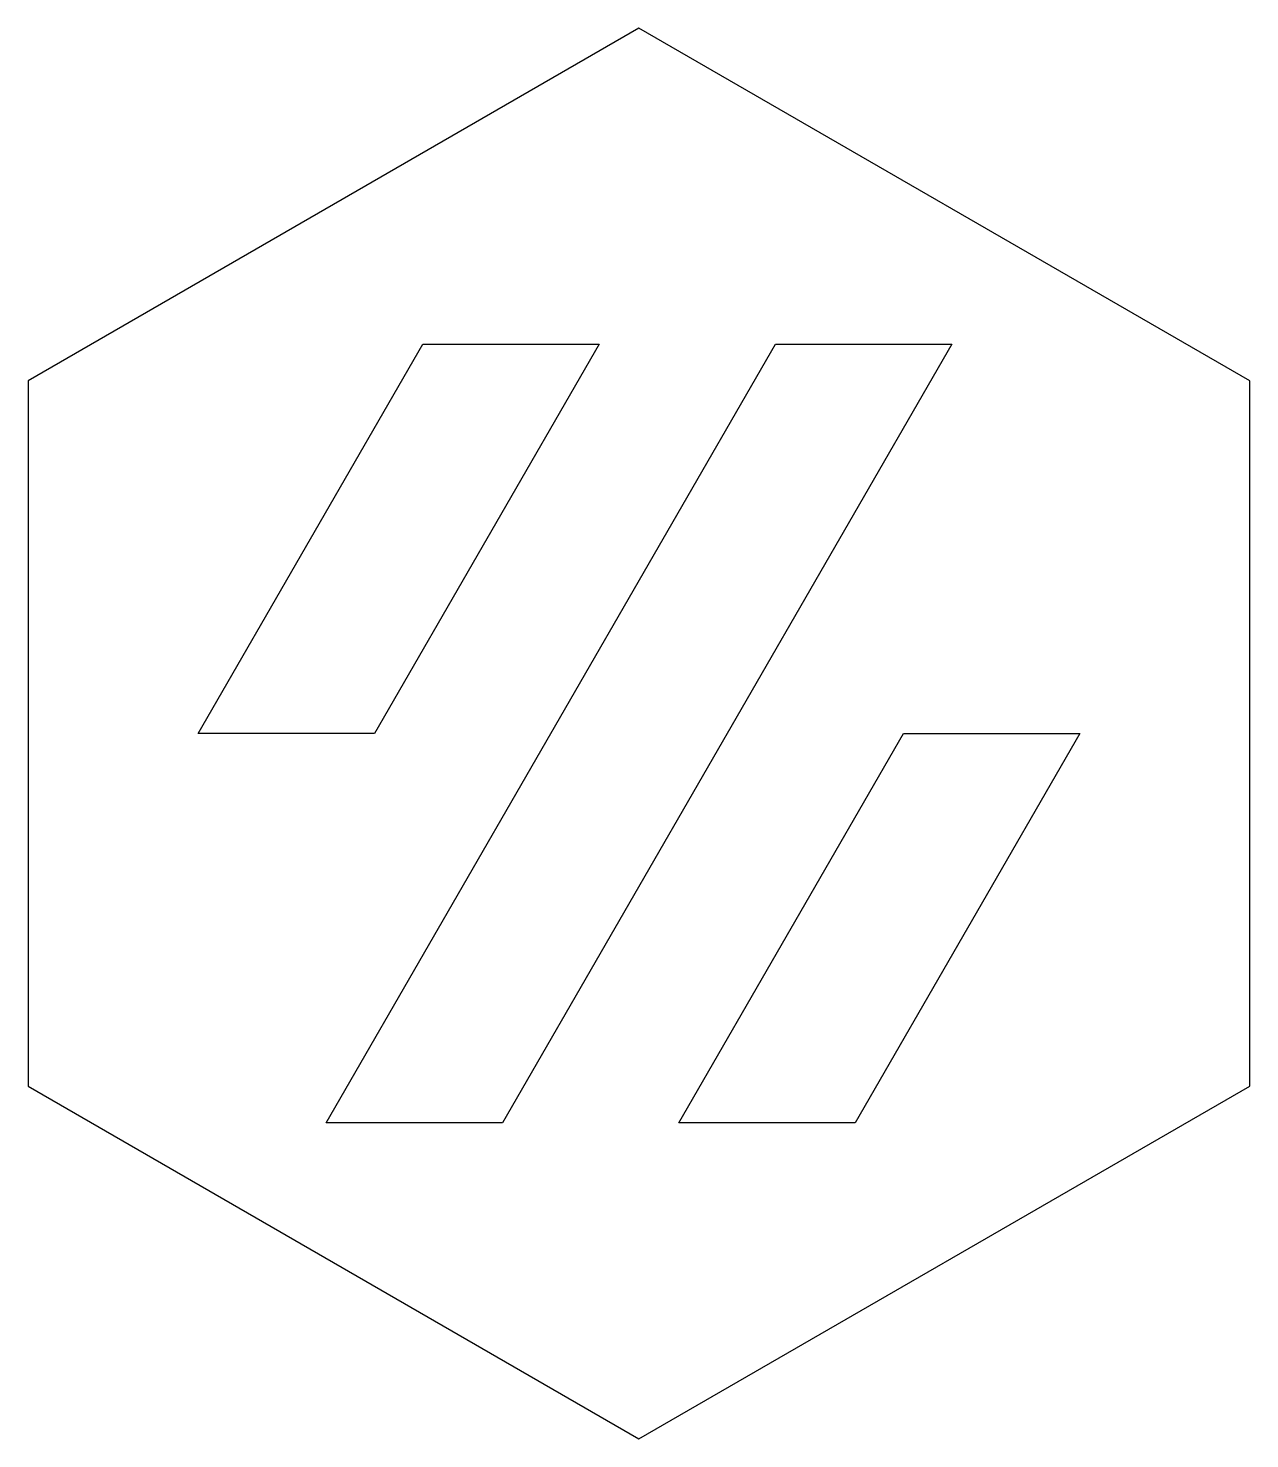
# Model space of a CAD drawing. Header units: millimetres. Extents: x -18.4 to -8.4, y -14.9 to -3.3.
import ezdxf

# ---------------------------------------------------------------- set-up
doc = ezdxf.new("R2010")
doc.units = ezdxf.units.MM
doc.layers.get('0').update_dxf_attribs({"linetype": 'CONTINUOUS'})

msp = doc.modelspace()

# ---------------------------------------------------------------- linework, layer by layer
for points in [[(-8.385, -11.981), (-8.385, -6.207), (-13.385, -3.32), (-18.385, -6.207), (-18.385, -11.981), (-13.385, -14.867)], [(-16.993, -9.094), (-15.154, -5.907), (-13.71, -5.907), (-15.55, -9.094)], [(-10.823, -5.907), (-14.503, -12.281), (-15.947, -12.281), (-12.267, -5.907)], [(-11.22, -9.094), (-9.777, -9.094), (-11.616, -12.281), (-13.06, -12.281)]]:
    msp.add_lwpolyline(points, close=True)

doc.saveas('drawing.dxf')
